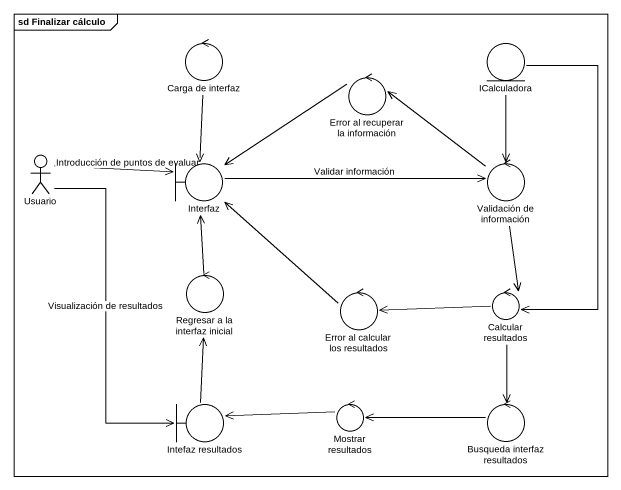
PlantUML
@startuml
mainframe sd Finalizar cálculo
control "Carga de interfaz" as Carga_de_interfaz
entity ICalculadora
control "Error al recuperar la información" as Error_al_recuperar_la
actor Usuario
boundary Interfaz
control "Validación de información" as Validación_de_información
control "Regresar a la interfaz inicial" as Regresar_a_la_interfaz
control "Error al calcular los resultados" as Error_al_calcular_los
control "Calcular resultados" as Calcular_resultados
boundary "Intefaz resultados" as Intefaz_resultados
control "Mostrar resultados" as Mostrar_resultados
control "Busqueda interfaz resultados" as Busqueda_interfaz_resultados
Carga_de_interfaz --> Interfaz
ICalculadora --> Validación_de_información
ICalculadora --> Calcular_resultados
Error_al_recuperar_la -left-> Interfaz
Usuario -right-> Interfaz : Introducción de puntos de evaluar
Usuario --> Intefaz_resultados : Visualización de resultados
Interfaz -right-> Validación_de_información : Validar información
Validación_de_información -up-> Error_al_recuperar_la
Validación_de_información --> Calcular_resultados
Regresar_a_la_interfaz -up-> Interfaz
Error_al_calcular_los -up-> Interfaz
Calcular_resultados -left-> Error_al_calcular_los
Calcular_resultados --> Busqueda_interfaz_resultados
Intefaz_resultados -up-> Regresar_a_la_interfaz
Mostrar_resultados -left-> Intefaz_resultados
Busqueda_interfaz_resultados -left-> Mostrar_resultados
@enduml
